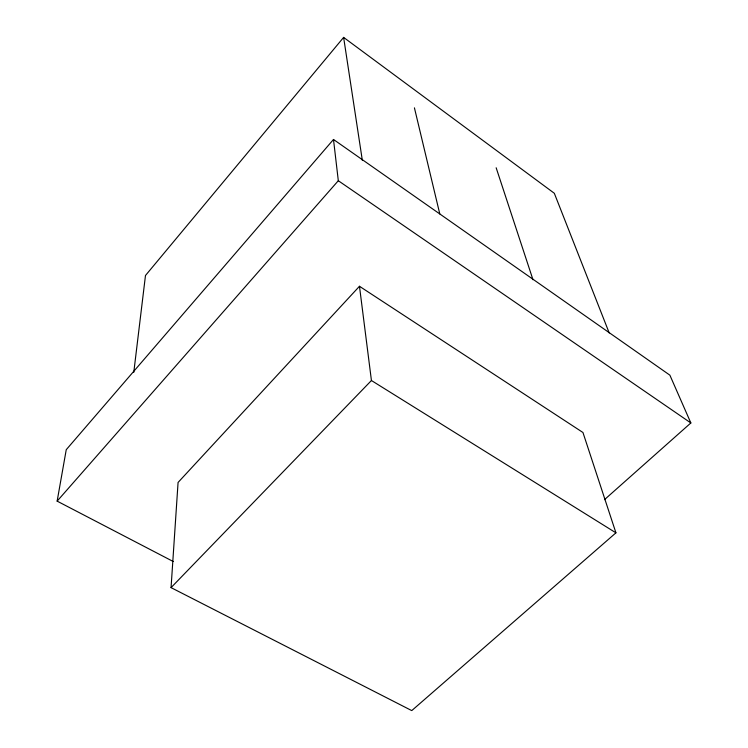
<?xml version="1.0" encoding="UTF-8"?>
<svg xmlns="http://www.w3.org/2000/svg" width="748" height="748" viewBox="0 0 748 748"><rect width="100%" height="100%" fill="white"/><g stroke="black" fill="none" stroke-linecap="round" stroke-linejoin="round"><path stroke-width="1.12" d="M171.058 587.629L178.071 482.451L359.47 286.278L582.954 432.503L615.931 532.838L411.755 710.6L171.058 587.629L371.429 380.517L359.47 286.278M133.78 372.373L145.477 275.498L343.622 37.4L554.324 193.283L609.209 332.944M173.237 561.514L57.147 501.132L66.245 449.698L333.496 139.474L669.881 375.169L690.853 422.957L604.506 499.636M57.147 501.132L338.311 180.717L333.496 139.474M371.429 380.517L615.931 532.838M338.311 180.717L690.853 422.957M496.158 167.767L532.978 279.733M414.42 107.834L439.787 213.937M343.622 37.4L362.341 160.418"/></g></svg>
